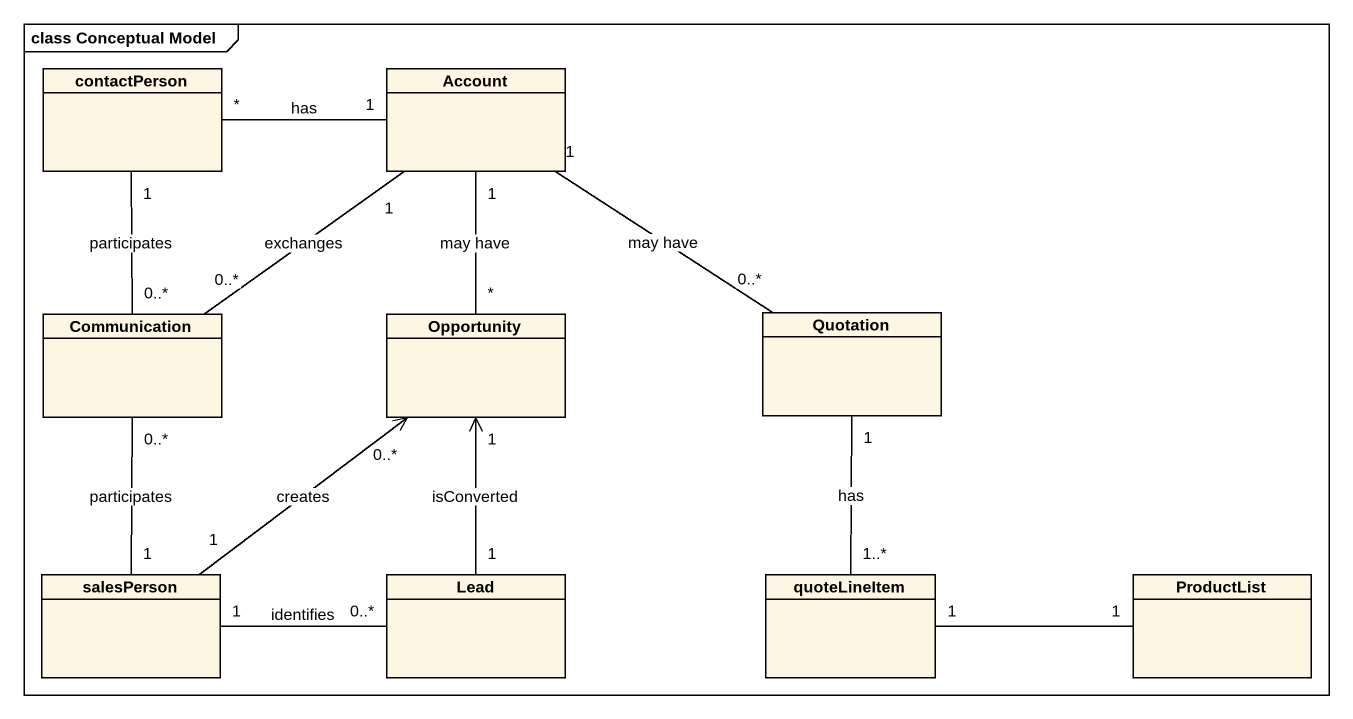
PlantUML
@startuml
mainframe class Conceptual Model
hide circle
hide empty members
class contactPerson
class Account
class Communication
class Opportunity
class Quotation
class salesPerson
class Lead
class quoteLineItem
class ProductList
contactPerson "1" -- "0..*" Communication : participates
Account "1" -left- "*" contactPerson : has
Account "1" -- "*" Opportunity : may have
Account "1" -- "0..*" Quotation : may have
Communication "0..*" -up- "1" Account : exchanges
salesPerson "1" -up- "0..*" Communication : participates
salesPerson "1" -up-> "0..*" Opportunity : creates
salesPerson "1" -right- "0..*" Lead : identifies
Lead "1" -up-> "1" Opportunity : isConverted
quoteLineItem "1..*" -up- "1" Quotation : has
ProductList "1" -left- "1" quoteLineItem
@enduml
